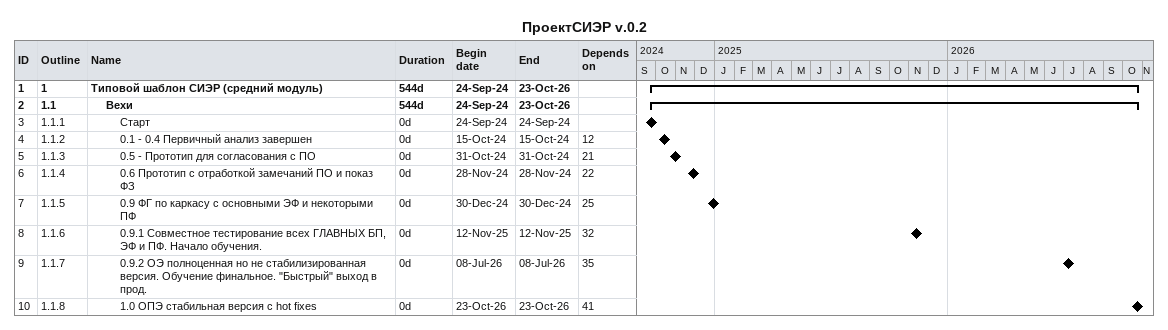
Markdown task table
ПроектСИЭР v.0.2

| ID | WBS | Task | Duration | Start | Finish | Predecessors |
|---|---|---|---|---|---|---|
| 1 | 1 | **Типовой шаблон СИЭР (средний модуль)** | 544d | 2024-09-24 | 2026-10-23 |  |
| 2 | 1.1 | **Вехи** | 544d | 2024-09-24 | 2026-10-23 |  |
| 3 | 1.1.1 | Старт | 0d | 2024-09-24 | 2024-09-24 |  |
| 4 | 1.1.2 | 0.1 - 0.4 Первичный анализ завершен | 0d | 2024-10-15 | 2024-10-15 | 12 |
| 5 | 1.1.3 | 0.5 - Прототип для согласования с ПО | 0d | 2024-10-31 | 2024-10-31 | 21 |
| 6 | 1.1.4 | 0.6 Прототип с отработкой замечаний ПО и показ ФЗ | 0d | 2024-11-28 | 2024-11-28 | 22 |
| 7 | 1.1.5 | 0.9 ФГ по каркасу с основными ЭФ и некоторыми ПФ | 0d | 2024-12-30 | 2024-12-30 | 25 |
| 8 | 1.1.6 | 0.9.1 Совместное тестирование всех ГЛАВНЫХ БП, ЭФ и ПФ. Начало обучения. | 0d | 2025-11-12 | 2025-11-12 | 32 |
| 9 | 1.1.7 | 0.9.2 ОЭ полноценная но не стабилизированная версия. Обучение финальное. "Быстрый" выход в прод. | 0d | 2026-07-08 | 2026-07-08 | 35 |
| 10 | 1.1.8 | 1.0 ОПЭ стабильная версия с hot fixes | 0d | 2026-10-23 | 2026-10-23 | 41 |
